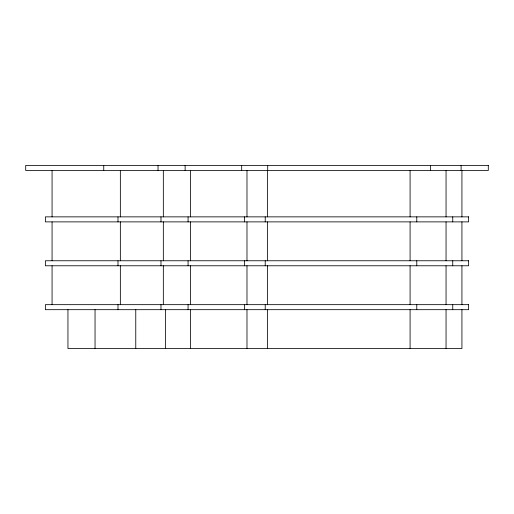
<?xml version="1.0" encoding="UTF-8"?>
<svg xmlns="http://www.w3.org/2000/svg" width="514" height="514" viewBox="0 0 514 514"><rect width="100%" height="100%" fill="white"/><g stroke="black" fill="none" stroke-linecap="round" stroke-linejoin="round"><path stroke-width="0.77" d="M461.932 170.462L461.932 216.863M461.932 221.881L461.932 260.765M461.932 265.777L461.932 304.661M461.932 309.679L461.932 348.556L67.951 348.556L67.951 309.679M461.109 165.444L461.109 170.462M452.744 216.863L452.744 221.881M452.744 260.765L452.744 265.777M452.744 304.661L452.744 309.679M446.049 170.462L446.049 216.863M446.049 221.881L446.049 260.765M446.049 265.777L446.049 304.661M446.049 309.679L446.049 348.556M430.571 165.444L430.571 170.462M416.783 216.863L416.783 221.881M416.783 260.765L416.783 265.777M416.783 304.661L416.783 309.679M410.088 170.462L410.088 216.863M410.088 221.881L410.088 260.765M410.088 265.777L410.088 304.661M410.088 309.679L410.088 348.556M267.698 165.444L267.698 170.462M267.576 170.462L267.576 216.863M267.576 221.881L267.576 260.765M267.576 265.777L267.576 304.661M267.576 309.679L267.576 348.556M265.224 216.863L265.224 221.881M265.224 260.765L265.224 265.777M265.224 304.661L265.224 309.679M246.983 170.462L246.983 216.863M246.983 221.881L246.983 260.765M246.983 265.777L246.983 304.661M246.983 309.679L246.983 348.556M244.625 216.863L244.625 221.881M244.625 260.765L244.625 265.777M244.625 304.661L244.625 309.679M241.683 165.444L241.683 170.462M190.431 170.462L190.431 216.863M190.431 221.881L190.431 260.765M190.431 265.777L190.431 304.661M190.431 309.679L190.431 348.556M188.073 216.863L188.073 221.881M188.073 260.765L188.073 265.777M188.073 304.661L188.073 309.679M185.13 165.444L185.13 170.462M165.502 309.679L165.502 348.556M163.336 170.462L163.336 216.863M163.336 221.881L163.336 260.765M163.336 265.777L163.336 304.661M160.978 216.863L160.978 221.881M160.978 260.765L160.978 265.777M160.978 304.661L160.978 309.679M158.029 165.444L158.029 170.462M135.767 309.679L135.767 348.556M120.353 170.462L120.353 216.863M120.353 221.881L120.353 260.765M120.353 265.777L120.353 304.661M117.995 216.863L117.995 221.881M117.995 260.765L117.995 265.777M117.995 304.661L117.995 309.679M103.744 165.444L103.744 170.462M95.045 309.679L95.045 348.556M52.068 170.462L52.068 216.863M52.068 221.881L52.068 260.765M52.068 265.777L52.068 304.661M488.3 165.444L25.7 165.444L25.7 170.462L488.3 170.462L488.3 165.444M468.627 216.863L45.373 216.863L45.373 221.881L468.627 221.881L468.627 216.863M468.627 260.765L45.373 260.765L45.373 265.777L468.627 265.777L468.627 260.765M468.627 304.661L45.373 304.661L45.373 309.679L468.627 309.679L468.627 304.661"/></g></svg>
